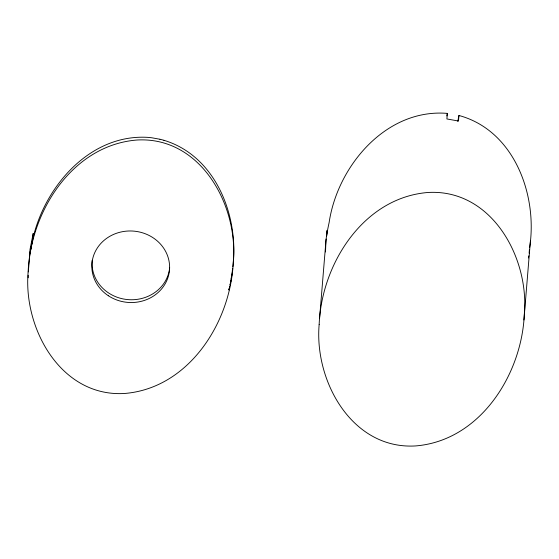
<?xml version="1.0" encoding="UTF-8"?>
<svg xmlns="http://www.w3.org/2000/svg" width="559" height="559" viewBox="0 0 559 559"><rect width="100%" height="100%" fill="white"/><g stroke="black" fill="none" stroke-linecap="round" stroke-linejoin="round"><path stroke-width="0.84" d="M325.499 251.969L325.939 241.027L327.099 230.371L326.645 235.926C327.281 231.461 328.112 227.024 329.118 222.622C337.419 166.156 386.066 108.271 447.347 113.393L446.893 118.948L458.485 121.037L458.946 115.482C514.266 130.429 537.87 195.259 529.625 247.574M28.362 271.129L29.851 254.017L33.016 238.057C45.272 185.881 90.195 133.978 147.667 137.36A74.277 68.275 4.7 0 1 151.817 137.787L159.874 139.24M29.648 253.982L30.032 249.356L33.198 233.389L32.82 238.022L29.851 254.017M228.876 289.89L229.204 288.388M230.567 282.407L232.628 269.34L232.292 271.017M319.573 318.441L326.1 239.021M529.121 253.178L529.443 249.209M523.916 319.979L530.442 240.559M232.684 268.285L232.244 273.966M232.865 266.678C239.063 216.403 215.977 155.926 163.899 140.288M231.978 274.371L231.671 276.363M528.828 255.854L528.493 258.006M231.594 276.831L231.188 279.172M230.93 280.562L230.657 281.946M229.078 289.932L229.714 286.739M230.028 285.139L230.343 283.546M446.851 115.902L447.347 113.393M457.786 121.331L458.946 115.482M230.287 283.79L229.987 285.181M229.672 286.571L229.456 287.501M229.008 289.366L229.12 288.898M28.181 275.273L28.236 277.795M159.916 139.247A74.277 68.275 4.7 0 1 163.941 140.295M169.677 267.691A38.913 35.762 4.7 0 1 127.445 299.568A38.913 35.762 4.7 0 1 92.214 260.263M28.139 271.926C23.143 328.406 60.847 397.121 124.364 393.494C189.005 388.414 230.902 322.012 233.299 261.577C238.295 205.097 200.59 136.389 137.074 140.009C72.432 145.088 30.535 211.498 28.139 271.926M319.161 324.388C314.165 380.868 351.877 449.576 415.386 445.949C480.034 440.876 521.924 374.467 524.328 314.032C529.317 257.559 491.613 188.844 428.103 192.471C363.455 197.544 321.558 263.953 319.161 324.388M108.32 295.725A38.913 35.762 4.7 0 0 169.454 270.465A38.913 35.762 4.7 0 0 114.385 234.074A38.913 35.762 4.7 0 0 108.32 295.725"/></g></svg>
